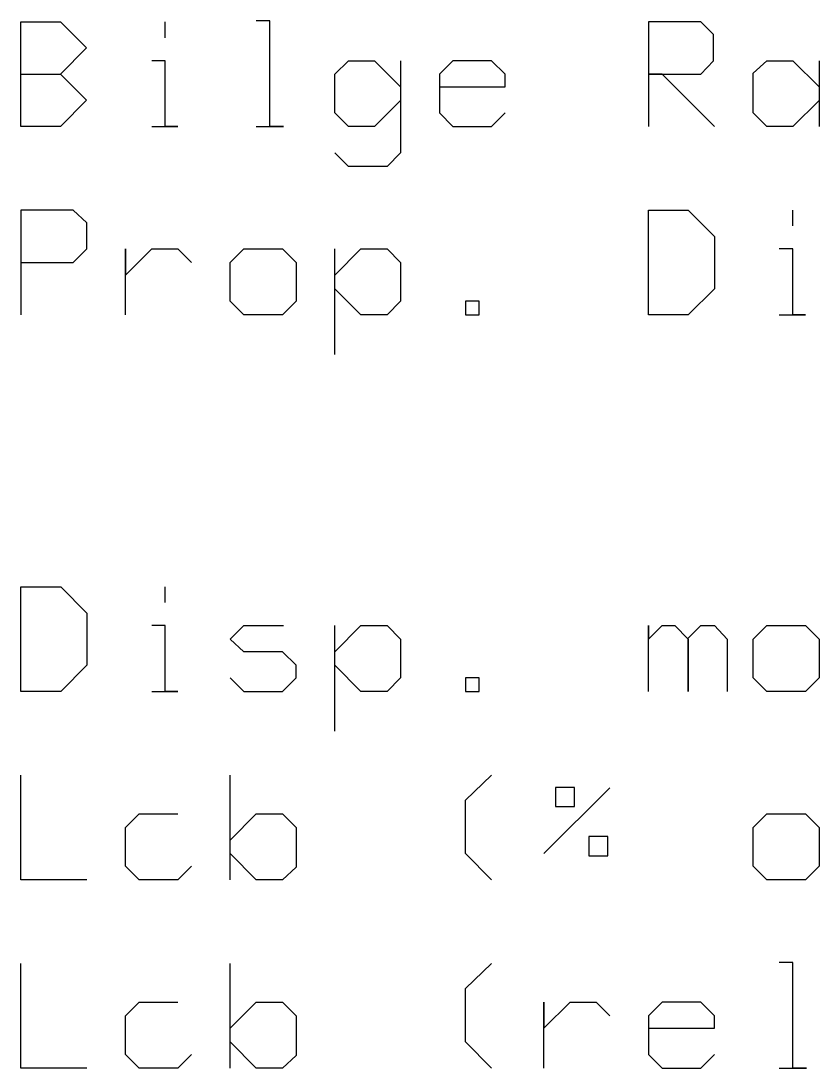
# Model space of a CAD drawing. Header units: millimetres. Extents: x 144707 to 335107, y -68023 to 180297.
# Drawn here: x 297907 to 301722, y 125548 to 130553 of the extents above; entities that cross this region are included whole.
import ezdxf

# ---------------------------------------------------------------- set-up
doc = ezdxf.new("R2010")
doc.units = ezdxf.units.MM
doc.layers.add('11', color=7, linetype='Continuous')

# ---------------------------------------------------------------- blocks, each defined once
blk = doc.blocks.new('A$C3242291E')
at = {"layer": '11', "color": 7, "linetype": 'Continuous'}
for points in [[(153200, 15901), (153389, 15901), (153389, 15901), (153514, 15775.5), (153514, 15775.5), (153389, 15650), (153389, 15650), (153200, 15650), (153200, 15650), (153200, 15900), (153200, 16150), (153200, 16150), (153389, 16150), (153389, 16150), (153514, 16027), (153514, 16027), (153389, 15901)], [(153890, 16075), (153890, 16150)], [(154325, 15650), (154455, 15650), (154455, 15650), (154390, 15650), (154390, 15650), (154390, 15902.5), (154390, 16155), (154390, 16155), (154325, 16155)], [(156515, 15650), (156265, 15900), (156265, 15900), (156200, 15900), (156200, 15900), (156450, 15900), (156450, 15900), (156510, 15965), (156510, 15965), (156510, 16090), (156510, 16090), (156450, 16150), (156450, 16150), (156200, 16150), (156200, 16150), (156200, 15900), (156200, 15650)], [(153825, 15650), (153950, 15650), (153950, 15650), (153890, 15650), (153890, 15650), (153890, 15965), (153890, 15965), (153825, 15965)], [(155015, 15965), (155015, 15775), (155015, 15775), (154890, 15650), (154890, 15650), (154765, 15650), (154765, 15650), (154700, 15715), (154700, 15715), (154700, 15900), (154700, 15900), (154765, 15965), (154765, 15965), (154890, 15965), (154890, 15965), (155015, 15840), (155015, 15840), (155015, 15525), (155015, 15525), (154950, 15460), (154950, 15460), (154765, 15460), (154765, 15460), (154700, 15525)], [(155200, 15840), (155515, 15840), (155515, 15840), (155515, 15900), (155515, 15900), (155450, 15965), (155450, 15965), (155265, 15965), (155265, 15965), (155200, 15900), (155200, 15900), (155200, 15715), (155200, 15715), (155265, 15650), (155265, 15650), (155450, 15650), (155450, 15650), (155515, 15715)], [(157015, 15965), (157015, 15775), (157015, 15775), (156890, 15650), (156890, 15650), (156765, 15650), (156765, 15650), (156700, 15715), (156700, 15715), (156700, 15905), (156700, 15905), (156765, 15965), (156765, 15965), (156890, 15965), (156890, 15965), (157015, 15840), (157015, 15840), (157015, 15650)], [(153200, 15000), (153450, 15000), (153450, 15000), (153515, 15065), (153515, 15065), (153515, 15190), (153515, 15190), (153450, 15250), (153450, 15250), (153200, 15250), (153200, 15250), (153200, 15000), (153200, 14750)], [(156200, 14750), (156200, 15000), (156200, 15250), (156200, 15250), (156390, 15250), (156390, 15250), (156515, 15125), (156515, 15125), (156515, 14875), (156515, 14875), (156390, 14750), (156390, 14750), (156200, 14750), (156200, 14750), (156200, 15000), (156200, 15250)], [(156890, 15175), (156890, 15250)], [(153700, 14750), (153700, 15065), (153700, 15065), (153700, 14940), (153700, 14940), (153825, 15065), (153825, 15065), (153950, 15065), (153950, 15065), (154015, 15000)], [(154450, 14750), (154265, 14750), (154265, 14750), (154200, 14815), (154200, 14815), (154200, 15000), (154200, 15000), (154265, 15065), (154265, 15065), (154450, 15065), (154450, 15065), (154515, 15000), (154515, 15000), (154515, 14815), (154515, 14815), (154450, 14750), (154450, 14750), (154265, 14750)], [(154700, 14560), (154700, 14940), (154700, 14940), (154825, 15065), (154825, 15065), (154950, 15065), (154950, 15065), (155015, 15000), (155015, 15000), (155015, 14815), (155015, 14815), (154950, 14750), (154950, 14750), (154825, 14750), (154825, 14750), (154700, 14875), (154700, 14875), (154700, 15065)], [(156825, 14750), (156950, 14750), (156950, 14750), (156890, 14750), (156890, 14750), (156890, 15065), (156890, 15065), (156825, 15065)], [(155325, 14750), (155390, 14750), (155390, 14750), (155390, 14815), (155390, 14815), (155325, 14815), (155325, 14815), (155325, 14750), (155325, 14750), (155390, 14750)], [(153200, 12950), (153200, 13200), (153200, 13450), (153200, 13450), (153390, 13450), (153390, 13450), (153515, 13325), (153515, 13325), (153515, 13075), (153515, 13075), (153390, 12950), (153390, 12950), (153200, 12950), (153200, 12950), (153200, 13200), (153200, 13450)], [(153890, 13375), (153890, 13450)], [(153825, 12950), (153950, 12950), (153950, 12950), (153890, 12950), (153890, 12950), (153890, 13265), (153890, 13265), (153825, 13265)], [(154200, 13015), (154265, 12950), (154265, 12950), (154450, 12950), (154450, 12950), (154515, 13015), (154515, 13015), (154515, 13075), (154515, 13075), (154450, 13140), (154450, 13140), (154265, 13140), (154265, 13140), (154200, 13200), (154200, 13200), (154265, 13265), (154265, 13265), (154455, 13265)], [(154700, 12760), (154700, 13140), (154700, 13140), (154825, 13265), (154825, 13265), (154950, 13265), (154950, 13265), (155015, 13200), (155015, 13200), (155015, 13015), (155015, 13015), (154950, 12950), (154950, 12950), (154825, 12950), (154825, 12950), (154700, 13075), (154700, 13075), (154700, 13265)], [(156200, 12950), (156200, 13265), (156200, 13265), (156200, 13200), (156200, 13200), (156265, 13265), (156265, 13265), (156325, 13265), (156325, 13265), (156390, 13200), (156390, 13200), (156390, 12950), (156390, 12950), (156390, 13205), (156390, 13205), (156450, 13265), (156450, 13265), (156515, 13265), (156515, 13265), (156575, 13200), (156575, 13200), (156575, 12950)], [(156950, 12950), (156765, 12950), (156765, 12950), (156700, 13015), (156700, 13015), (156700, 13200), (156700, 13200), (156765, 13265), (156765, 13265), (156950, 13265), (156950, 13265), (157015, 13200), (157015, 13200), (157015, 13015), (157015, 13015), (156950, 12950), (156950, 12950), (156765, 12950)], [(155325, 12950), (155390, 12950), (155390, 12950), (155390, 13015), (155390, 13015), (155325, 13015), (155325, 13015), (155325, 12950), (155325, 12950), (155390, 12950)], [(153515, 12050), (153200, 12050), (153200, 12050), (153200, 12300), (153200, 12550)], [(154200, 12050), (154200, 12240), (154200, 12240), (154325, 12365), (154325, 12365), (154450, 12365), (154450, 12365), (154515, 12300), (154515, 12300), (154515, 12110), (154515, 12110), (154450, 12050), (154450, 12050), (154325, 12050), (154325, 12050), (154200, 12175), (154200, 12175), (154200, 12550)], [(155450, 12050), (155325, 12175), (155325, 12175), (155325, 12430), (155325, 12430), (155450, 12550)], [(155700, 12175), (156015, 12490)], [(155755, 12400), (155846, 12400), (155846, 12400), (155846, 12491), (155846, 12491), (155755, 12491), (155755, 12491), (155755, 12400), (155755, 12400), (155846, 12400)], [(154015, 12115), (153950, 12050), (153950, 12050), (153765, 12050), (153765, 12050), (153700, 12115), (153700, 12115), (153700, 12300), (153700, 12300), (153765, 12365), (153765, 12365), (153950, 12365)], [(156950, 12050), (156765, 12050), (156765, 12050), (156700, 12115), (156700, 12115), (156700, 12300), (156700, 12300), (156765, 12365), (156765, 12365), (156950, 12365), (156950, 12365), (157015, 12300), (157015, 12300), (157015, 12115), (157015, 12115), (156950, 12050), (156950, 12050), (156765, 12050)], [(155915, 12165), (156006, 12165), (156006, 12165), (156006, 12256), (156006, 12256), (155915, 12256), (155915, 12256), (155915, 12165), (155915, 12165), (156006, 12165)], [(153515, 11150), (153200, 11150), (153200, 11150), (153200, 11400), (153200, 11650)], [(154200, 11150), (154200, 11340), (154200, 11340), (154325, 11465), (154325, 11465), (154450, 11465), (154450, 11465), (154515, 11400), (154515, 11400), (154515, 11210), (154515, 11210), (154450, 11150), (154450, 11150), (154325, 11150), (154325, 11150), (154200, 11275), (154200, 11275), (154200, 11650)], [(155450, 11150), (155325, 11275), (155325, 11275), (155325, 11530), (155325, 11530), (155450, 11650)], [(156825, 11150), (156955, 11150), (156955, 11150), (156890, 11150), (156890, 11150), (156890, 11402.5), (156890, 11655), (156890, 11655), (156825, 11655)], [(154015, 11215), (153950, 11150), (153950, 11150), (153765, 11150), (153765, 11150), (153700, 11215), (153700, 11215), (153700, 11400), (153700, 11400), (153765, 11465), (153765, 11465), (153950, 11465)], [(155700, 11150), (155700, 11465), (155700, 11465), (155700, 11340), (155700, 11340), (155825, 11465), (155825, 11465), (155950, 11465), (155950, 11465), (156015, 11400)], [(156200, 11340), (156515, 11340), (156515, 11340), (156515, 11400), (156515, 11400), (156450, 11465), (156450, 11465), (156265, 11465), (156265, 11465), (156200, 11400), (156200, 11400), (156200, 11215), (156200, 11215), (156265, 11150), (156265, 11150), (156450, 11150), (156450, 11150), (156515, 11215)]]:
    blk.add_lwpolyline(points, dxfattribs=at)

msp = doc.modelspace()

# ---------------------------------------------------------------- block references
msp.add_blockref('A$C3242291E', (144707.3451, 114397.7284))

doc.saveas('drawing.dxf')
